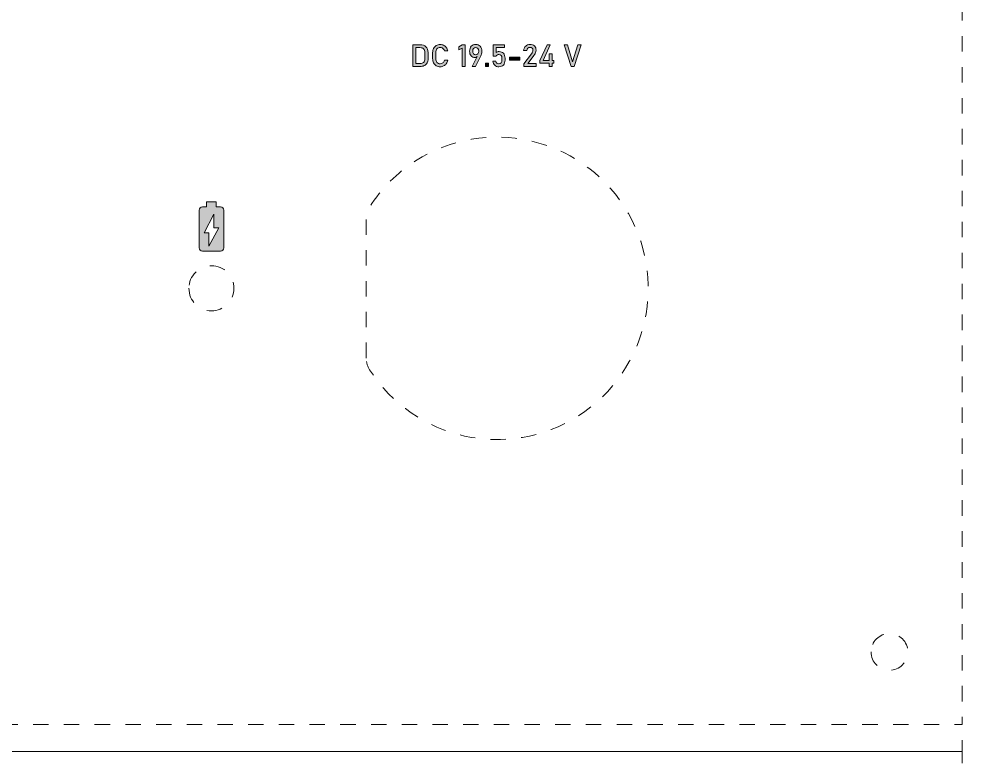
# Model space of a CAD drawing. Header units: inches. Extents: x 25 to 180, y 78 to 199.
# Drawn here: x 115.4 to 180.3, y 96 to 147.2 of the extents above; entities that cross this region are included whole.
import ezdxf

# ---------------------------------------------------------------- set-up
doc = ezdxf.new("R2010")
doc.units = ezdxf.units.IN
doc.header["$MEASUREMENT"] = 0
for name, pattern in [('AI-Linetype-18', [2.116667, 1.058333, -1.058333]), ('AI-Linetype-19', [2.116667, 1.058333, -1.058333]), ('AI-Linetype-2', [2.112648, 1.056324, -1.056324]), ('AI-Linetype-21', [2.116667, 1.058333, -1.058333]), ('AI-Linetype-3', [2.127778, 1.063889, -1.063889])]:
    doc.linetypes.add(name, pattern=pattern)

# ---------------------------------------------------------------- blocks, each defined once
blk = doc.blocks.new('block 4')
at = {"color": 240, "linetype": 'AI-Linetype-3', "lineweight": 18, "true_color": 0xed1c24}
blk.add_lwpolyline([(180.304, 100.289), (180.304, 197.635)], dxfattribs=at)
at = {"color": 240, "linetype": 'AI-Linetype-2', "lineweight": 18, "true_color": 0xed1c24}
blk.add_lwpolyline([(31.89, 98.696), (179.247, 98.696)], dxfattribs=at)
at = {"color": 240, "lineweight": 18, "true_color": 0xed1c24}
blk.add_lwpolyline([(179.775, 98.696), (180.304, 98.696), (180.304, 99.225)], dxfattribs=at)
blk = doc.blocks.new('block 3')
blk.add_blockref('block 4', (0, 0))
blk = doc.blocks.new('block 2')
blk.add_blockref('block 3', (0, 0))
blk = doc.blocks.new('block 35')
at = {"color": 240, "linetype": 'AI-Linetype-18', "lineweight": 18, "true_color": 0xed1c24}
blk.add_open_spline([(174.04, 103.696), (174.04, 104.394), (174.606, 104.96), (175.304, 104.96), (176.003, 104.96), (176.569, 104.394), (176.569, 103.696), (176.569, 102.997), (176.003, 102.431), (175.304, 102.431), (174.606, 102.431), (174.04, 102.997), (174.04, 103.696), (174.04, 103.696), (174.04, 103.696), (174.04, 103.696)], degree=3, knots=[0, 0, 0, 0, 1, 1, 1, 2, 2, 2, 3, 3, 3, 4, 4, 4, 5, 5, 5, 5], dxfattribs=at)
blk = doc.blocks.new('block 36')
at = {"color": 240, "linetype": 'AI-Linetype-19', "lineweight": 18, "true_color": 0xed1c24}
blk.add_open_spline([(139.304, 123.904), (139.304, 123.618), (139.386, 123.338), (139.54, 123.097), (142.632, 118.256), (149.063, 116.839), (153.903, 119.932), (158.744, 123.024), (160.161, 129.455), (157.068, 134.295), (153.976, 139.135), (147.545, 140.552), (142.705, 137.46), (141.433, 136.647), (140.353, 135.567), (139.54, 134.295), (139.386, 134.054), (139.304, 133.774), (139.304, 133.487), (139.304, 133.487), (139.304, 123.904), (139.304, 123.904)], degree=3, knots=[0, 0, 0, 0, 1, 1, 1, 2, 2, 2, 3, 3, 3, 4, 4, 4, 5, 5, 5, 6, 6, 6, 7, 7, 7, 7], dxfattribs=at)
blk = doc.blocks.new('block 38')
at = {"color": 240, "linetype": 'AI-Linetype-21', "lineweight": 18, "true_color": 0xed1c24}
blk.add_open_spline([(127.104, 128.696), (127.104, 129.552), (127.798, 130.246), (128.654, 130.246), (129.51, 130.246), (130.204, 129.552), (130.204, 128.696), (130.204, 127.84), (129.51, 127.146), (128.654, 127.146), (127.798, 127.146), (127.104, 127.84), (127.104, 128.696), (127.104, 128.696), (127.104, 128.696), (127.104, 128.696)], degree=3, knots=[0, 0, 0, 0, 1, 1, 1, 2, 2, 2, 3, 3, 3, 4, 4, 4, 5, 5, 5, 5], dxfattribs=at)

msp = doc.modelspace()

# ---------------------------------------------------------------- hatches: boundary and pattern name
at = {"true_color": 0x231f20}
h = msp.add_hatch(color=250, dxfattribs=at)
h.dxf.hatch_style = 2
edge = h.paths.add_edge_path()
edge.add_spline(control_points=[(143.414, 145.305), (143.315, 145.399), (143.174, 145.446), (142.993, 145.446), (142.993, 145.446), (142.728, 145.446), (142.728, 145.446), (142.728, 145.446), (142.66, 145.446), (142.66, 145.446), (142.66, 145.446), (142.517, 145.446), (142.517, 145.446), (142.517, 145.446), (142.517, 143.946), (142.517, 143.946), (142.517, 143.946), (142.66, 143.946), (142.66, 143.946), (142.66, 143.946), (142.728, 143.946), (142.728, 143.946), (142.728, 143.946), (142.992, 143.946), (142.992, 143.946), (143.113, 143.946), (143.216, 143.967), (143.301, 144.009), (143.387, 144.052), (143.452, 144.113), (143.496, 144.193), (143.541, 144.273), (143.563, 144.37), (143.563, 144.483), (143.563, 144.483), (143.563, 144.908), (143.563, 144.908), (143.563, 145.079), (143.514, 145.211), (143.414, 145.305)], knot_values=[0, 0, 0, 0, 1, 1, 1, 2, 2, 2, 3, 3, 3, 4, 4, 4, 5, 5, 5, 6, 6, 6, 7, 7, 7, 8, 8, 8, 9, 9, 9, 10, 10, 10, 11, 11, 11, 12, 12, 12, 13, 13, 13, 13], degree=3, periodic=1)
edge = h.paths.add_edge_path()
edge.add_spline(control_points=[(143.348, 144.475), (143.348, 144.371), (143.317, 144.29), (143.256, 144.232), (143.196, 144.175), (143.11, 144.146), (142.999, 144.146), (142.999, 144.146), (142.728, 144.146), (142.728, 144.146), (142.728, 144.146), (142.728, 145.246), (142.728, 145.246), (142.728, 145.246), (142.999, 145.246), (142.999, 145.246), (143.11, 145.246), (143.196, 145.217), (143.256, 145.16), (143.317, 145.102), (143.348, 145.021), (143.348, 144.917), (143.348, 144.917), (143.348, 144.475), (143.348, 144.475)], knot_values=[0, 0, 0, 0, 1, 1, 1, 2, 2, 2, 3, 3, 3, 4, 4, 4, 5, 5, 5, 6, 6, 6, 7, 7, 7, 8, 8, 8, 8], degree=3, periodic=1)
h = msp.add_hatch(color=250, dxfattribs=at)
h.dxf.hatch_style = 2
edge = h.paths.add_edge_path()
edge.add_spline(control_points=[(144.813, 144.142), (144.861, 144.209), (144.894, 144.287), (144.912, 144.376), (144.912, 144.376), (144.696, 144.376), (144.696, 144.376), (144.676, 144.298), (144.637, 144.239), (144.579, 144.198), (144.522, 144.156), (144.46, 144.136), (144.395, 144.136), (144.303, 144.136), (144.229, 144.168), (144.172, 144.233), (144.116, 144.297), (144.088, 144.383), (144.088, 144.49), (144.088, 144.49), (144.088, 144.901), (144.088, 144.901), (144.088, 145.008), (144.116, 145.094), (144.172, 145.159), (144.229, 145.224), (144.303, 145.256), (144.395, 145.256), (144.439, 145.256), (144.481, 145.246), (144.523, 145.226), (144.564, 145.206), (144.6, 145.178), (144.631, 145.142), (144.661, 145.106), (144.683, 145.064), (144.696, 145.016), (144.696, 145.016), (144.912, 145.016), (144.912, 145.016), (144.894, 145.105), (144.862, 145.183), (144.813, 145.25), (144.765, 145.317), (144.704, 145.368), (144.633, 145.406), (144.561, 145.443), (144.481, 145.461), (144.395, 145.461), (144.29, 145.461), (144.199, 145.438), (144.12, 145.392), (144.042, 145.345), (143.981, 145.28), (143.938, 145.196), (143.894, 145.112), (143.873, 145.014), (143.873, 144.901), (143.873, 144.901), (143.873, 144.49), (143.873, 144.49), (143.873, 144.377), (143.894, 144.279), (143.938, 144.195), (143.981, 144.112), (144.042, 144.046), (144.12, 144), (144.199, 143.954), (144.29, 143.93), (144.395, 143.93), (144.481, 143.93), (144.561, 143.949), (144.632, 143.986), (144.704, 144.023), (144.764, 144.075), (144.813, 144.142)], knot_values=[0, 0, 0, 0, 0.352778, 0.352778, 0.352778, 0.705556, 0.705556, 0.705556, 1.058333, 1.058333, 1.058333, 1.411111, 1.411111, 1.411111, 1.763889, 1.763889, 1.763889, 2.116667, 2.116667, 2.116667, 2.469444, 2.469444, 2.469444, 2.822222, 2.822222, 2.822222, 3.175, 3.175, 3.175, 3.527778, 3.527778, 3.527778, 3.880556, 3.880556, 3.880556, 4.233333, 4.233333, 4.233333, 4.586111, 4.586111, 4.586111, 4.938889, 4.938889, 4.938889, 5.291667, 5.291667, 5.291667, 5.644444, 5.644444, 5.644444, 5.997222, 5.997222, 5.997222, 6.35, 6.35, 6.35, 6.702778, 6.702778, 6.702778, 7.055556, 7.055556, 7.055556, 7.408333, 7.408333, 7.408333, 7.761111, 7.761111, 7.761111, 8.113889, 8.113889, 8.113889, 8.466667, 8.466667, 8.466667, 8.819444, 8.819444, 8.819444, 8.819444], degree=3, periodic=0)
edge.add_line((144.813, 144.142), (144.813, 144.142))
h = msp.add_hatch(color=250, dxfattribs=at)
h.dxf.hatch_style = 2
h.paths.add_polyline_path([(145.685, 145.303), (145.685, 145.086), (145.899, 145.217), (145.899, 143.946), (146.109, 143.946), (146.109, 145.446), (145.899, 145.446)])
h = msp.add_hatch(color=250, dxfattribs=at)
h.dxf.hatch_style = 2
edge = h.paths.add_edge_path()
edge.add_spline(control_points=[(147.146, 145.34), (147.073, 145.421), (146.97, 145.461), (146.838, 145.461), (146.705, 145.461), (146.602, 145.421), (146.529, 145.341), (146.455, 145.261), (146.419, 145.148), (146.419, 145.002), (146.419, 145.002), (146.419, 145.001), (146.419, 145.001), (146.419, 144.868), (146.452, 144.762), (146.518, 144.682), (146.584, 144.602), (146.671, 144.562), (146.779, 144.562), (146.825, 144.562), (146.866, 144.569), (146.901, 144.583), (146.921, 144.592), (146.933, 144.61), (146.948, 144.625), (146.948, 144.625), (146.604, 143.946), (146.604, 143.946), (146.604, 143.946), (146.83, 143.946), (146.83, 143.946), (146.83, 143.946), (147.15, 144.589), (147.15, 144.589), (147.185, 144.657), (147.211, 144.726), (147.229, 144.797), (147.247, 144.869), (147.256, 144.935), (147.256, 144.996), (147.256, 144.996), (147.256, 144.997), (147.256, 144.997), (147.256, 145.145), (147.219, 145.259), (147.146, 145.34)], knot_values=[0, 0, 0, 0, 1, 1, 1, 2, 2, 2, 3, 3, 3, 4, 4, 4, 5, 5, 5, 6, 6, 6, 7, 7, 7, 8, 8, 8, 9, 9, 9, 10, 10, 10, 11, 11, 11, 12, 12, 12, 13, 13, 13, 14, 14, 14, 15, 15, 15, 15], degree=3, periodic=1)
edge = h.paths.add_edge_path()
edge.add_spline(control_points=[(147.045, 145.009), (147.045, 144.928), (147.027, 144.865), (146.991, 144.821), (146.955, 144.776), (146.904, 144.754), (146.838, 144.754), (146.771, 144.754), (146.72, 144.776), (146.683, 144.82), (146.647, 144.864), (146.629, 144.927), (146.629, 145.008), (146.629, 145.008), (146.629, 145.009), (146.629, 145.009), (146.629, 145.089), (146.647, 145.151), (146.683, 145.194), (146.72, 145.237), (146.771, 145.259), (146.838, 145.259), (146.904, 145.259), (146.955, 145.237), (146.991, 145.194), (147.027, 145.151), (147.045, 145.09), (147.045, 145.01), (147.045, 145.01), (147.045, 145.009), (147.045, 145.009)], knot_values=[0, 0, 0, 0, 1, 1, 1, 2, 2, 2, 3, 3, 3, 4, 4, 4, 5, 5, 5, 6, 6, 6, 7, 7, 7, 8, 8, 8, 9, 9, 9, 10, 10, 10, 10], degree=3, periodic=1)
h = msp.add_hatch(color=250, dxfattribs=at)
h.dxf.hatch_style = 2
edge = h.paths.add_edge_path()
edge.add_spline(control_points=[(148.854, 144.39), (148.854, 144.39), (148.854, 144.516), (148.854, 144.516), (148.854, 144.662), (148.818, 144.775), (148.746, 144.855), (148.675, 144.935), (148.574, 144.975), (148.443, 144.975), (148.409, 144.975), (148.376, 144.97), (148.344, 144.958), (148.312, 144.946), (148.282, 144.93), (148.256, 144.908), (148.256, 144.908), (148.256, 145.246), (148.256, 145.246), (148.256, 145.246), (148.81, 145.246), (148.81, 145.246), (148.81, 145.246), (148.81, 145.446), (148.81, 145.446), (148.81, 145.446), (148.046, 145.446), (148.046, 145.446), (148.046, 145.446), (148.046, 144.656), (148.046, 144.656), (148.046, 144.656), (148.238, 144.656), (148.238, 144.656), (148.263, 144.693), (148.293, 144.722), (148.326, 144.742), (148.36, 144.763), (148.395, 144.773), (148.432, 144.773), (148.499, 144.773), (148.551, 144.751), (148.588, 144.706), (148.625, 144.661), (148.643, 144.598), (148.643, 144.516), (148.643, 144.516), (148.643, 144.39), (148.643, 144.39), (148.643, 144.309), (148.625, 144.245), (148.588, 144.2), (148.551, 144.155), (148.499, 144.133), (148.432, 144.133), (148.373, 144.133), (148.326, 144.148), (148.289, 144.178), (148.253, 144.209), (148.231, 144.252), (148.223, 144.307), (148.223, 144.307), (148.223, 144.308), (148.223, 144.308), (148.223, 144.308), (148.013, 144.308), (148.013, 144.308), (148.013, 144.308), (148.013, 144.307), (148.013, 144.307), (148.031, 144.187), (148.077, 144.095), (148.15, 144.029), (148.224, 143.963), (148.317, 143.93), (148.432, 143.93), (148.566, 143.93), (148.67, 143.97), (148.743, 144.051), (148.817, 144.131), (148.854, 144.244), (148.854, 144.39)], knot_values=[0, 0, 0, 0, 0.352778, 0.352778, 0.352778, 0.705556, 0.705556, 0.705556, 1.058333, 1.058333, 1.058333, 1.411111, 1.411111, 1.411111, 1.763889, 1.763889, 1.763889, 2.116667, 2.116667, 2.116667, 2.469444, 2.469444, 2.469444, 2.822222, 2.822222, 2.822222, 3.175, 3.175, 3.175, 3.527778, 3.527778, 3.527778, 3.880556, 3.880556, 3.880556, 4.233333, 4.233333, 4.233333, 4.586111, 4.586111, 4.586111, 4.938889, 4.938889, 4.938889, 5.291667, 5.291667, 5.291667, 5.644444, 5.644444, 5.644444, 5.997222, 5.997222, 5.997222, 6.35, 6.35, 6.35, 6.702778, 6.702778, 6.702778, 7.055556, 7.055556, 7.055556, 7.408333, 7.408333, 7.408333, 7.761111, 7.761111, 7.761111, 8.113889, 8.113889, 8.113889, 8.466667, 8.466667, 8.466667, 8.819444, 8.819444, 8.819444, 9.172222, 9.172222, 9.172222, 9.525, 9.525, 9.525, 9.525], degree=3, periodic=0)
edge.add_line((148.854, 144.39), (148.854, 144.39))
h = msp.add_hatch(color=250, dxfattribs=at)
h.dxf.hatch_style = 2
edge = h.paths.add_edge_path()
edge.add_spline(control_points=[(150.999, 144.146), (150.999, 144.146), (150.999, 143.946), (150.999, 143.946), (150.999, 143.946), (150.153, 143.946), (150.153, 143.946), (150.153, 143.946), (150.153, 144.128), (150.153, 144.128), (150.153, 144.128), (150.676, 144.826), (150.676, 144.826), (150.707, 144.866), (150.73, 144.907), (150.747, 144.95), (150.764, 144.992), (150.772, 145.032), (150.772, 145.07), (150.772, 145.07), (150.772, 145.072), (150.772, 145.072), (150.772, 145.132), (150.755, 145.179), (150.72, 145.212), (150.685, 145.245), (150.635, 145.261), (150.57, 145.261), (150.51, 145.261), (150.46, 145.243), (150.422, 145.207), (150.384, 145.171), (150.361, 145.12), (150.352, 145.054), (150.352, 145.054), (150.352, 145.053), (150.352, 145.053), (150.352, 145.053), (150.135, 145.053), (150.135, 145.053), (150.135, 145.053), (150.135, 145.054), (150.135, 145.054), (150.153, 145.183), (150.2, 145.283), (150.276, 145.355), (150.352, 145.426), (150.449, 145.461), (150.568, 145.461), (150.703, 145.461), (150.807, 145.427), (150.881, 145.359), (150.954, 145.291), (150.991, 145.195), (150.991, 145.07), (150.991, 145.07), (150.991, 145.069), (150.991, 145.069), (150.991, 145.016), (150.98, 144.961), (150.958, 144.903), (150.936, 144.845), (150.905, 144.789), (150.866, 144.736), (150.866, 144.736), (150.432, 144.146), (150.432, 144.146), (150.432, 144.146), (150.999, 144.146), (150.999, 144.146)], knot_values=[0, 0, 0, 0, 0.352778, 0.352778, 0.352778, 0.705556, 0.705556, 0.705556, 1.058333, 1.058333, 1.058333, 1.411111, 1.411111, 1.411111, 1.763889, 1.763889, 1.763889, 2.116667, 2.116667, 2.116667, 2.469444, 2.469444, 2.469444, 2.822222, 2.822222, 2.822222, 3.175, 3.175, 3.175, 3.527778, 3.527778, 3.527778, 3.880556, 3.880556, 3.880556, 4.233333, 4.233333, 4.233333, 4.586111, 4.586111, 4.586111, 4.938889, 4.938889, 4.938889, 5.291667, 5.291667, 5.291667, 5.644444, 5.644444, 5.644444, 5.997222, 5.997222, 5.997222, 6.35, 6.35, 6.35, 6.702778, 6.702778, 6.702778, 7.055556, 7.055556, 7.055556, 7.408333, 7.408333, 7.408333, 7.761111, 7.761111, 7.761111, 8.113889, 8.113889, 8.113889, 8.113889], degree=3, periodic=0)
edge.add_line((150.999, 144.146), (150.999, 144.146))
h = msp.add_hatch(color=250, dxfattribs=at)
h.dxf.hatch_style = 2
h.paths.add_polyline_path([(152.211, 144.371), (152.099, 144.371), (152.099, 144.828), (151.894, 144.828), (151.894, 144.371), (151.476, 144.371), (151.967, 145.445), (151.75, 145.445), (151.247, 144.358), (151.247, 144.176), (151.894, 144.176), (151.894, 143.945), (152.099, 143.945), (152.099, 144.176), (152.211, 144.176)])
h = msp.add_hatch(color=250, dxfattribs=at)
h.dxf.hatch_style = 2
h.paths.add_polyline_path([(154.091, 145.446), (153.602, 143.946), (153.402, 143.946), (152.913, 145.446), (153.142, 145.446), (153.502, 144.27), (153.862, 145.446)])
h = msp.add_hatch(color=250, dxfattribs=at)
h.dxf.hatch_style = 2
h.paths.add_polyline_path([(147.729, 144.167), (147.729, 143.946), (147.508, 143.946), (147.508, 144.167)])
h = msp.add_hatch(color=250, dxfattribs=at)
h.dxf.hatch_style = 2
h.paths.add_polyline_path([(149.867, 144.383), (149.173, 144.383), (149.173, 144.583), (149.867, 144.583)])
h = msp.add_hatch(color=250, dxfattribs=at)
h.dxf.hatch_style = 2
edge = h.paths.add_edge_path()
edge.add_spline(control_points=[(129.274, 134.3), (129.274, 134.3), (128.992, 134.3), (128.992, 134.3), (128.992, 134.3), (128.992, 134.638), (128.992, 134.638), (128.992, 134.638), (128.315, 134.638), (128.315, 134.638), (128.315, 134.638), (128.315, 134.3), (128.315, 134.3), (128.315, 134.3), (128.032, 134.3), (128.032, 134.3), (127.908, 134.3), (127.807, 134.198), (127.807, 134.074), (127.807, 134.074), (127.807, 131.478), (127.807, 131.478), (127.807, 131.353), (127.908, 131.252), (128.032, 131.252), (128.032, 131.252), (129.274, 131.252), (129.274, 131.252), (129.398, 131.252), (129.499, 131.354), (129.499, 131.478), (129.499, 131.478), (129.499, 134.074), (129.499, 134.074), (129.5, 134.198), (129.398, 134.3), (129.274, 134.3)], knot_values=[0, 0, 0, 0, 1, 1, 1, 2, 2, 2, 3, 3, 3, 4, 4, 4, 5, 5, 5, 6, 6, 6, 7, 7, 7, 8, 8, 8, 9, 9, 9, 10, 10, 10, 11, 11, 11, 12, 12, 12, 12], degree=3, periodic=1)
h.paths.add_polyline_path([(128.484, 131.59), (128.484, 132.521), (128.145, 132.521), (128.823, 133.792), (128.823, 132.86), (129.161, 132.86)])

# ---------------------------------------------------------------- linework, layer by layer
at = {"lineweight": 0}
for points in [[(145.685, 145.303), (145.685, 145.086), (145.899, 145.217), (145.899, 143.946), (146.109, 143.946), (146.109, 145.446), (145.899, 145.446), (145.685, 145.303)], [(152.211, 144.371), (152.099, 144.371), (152.099, 144.828), (151.894, 144.828), (151.894, 144.371), (151.476, 144.371), (151.967, 145.445), (151.75, 145.445), (151.247, 144.358), (151.247, 144.176), (151.894, 144.176), (151.894, 143.945), (152.099, 143.945), (152.099, 144.176), (152.211, 144.176), (152.211, 144.371)], [(154.091, 145.446), (153.602, 143.946), (153.402, 143.946), (152.913, 145.446), (153.142, 145.446), (153.502, 144.27), (153.862, 145.446), (154.091, 145.446)], [(147.729, 144.167), (147.729, 143.946), (147.508, 143.946), (147.508, 144.167), (147.729, 144.167)], [(149.867, 144.383), (149.173, 144.383), (149.173, 144.583), (149.867, 144.583), (149.867, 144.383)], [(128.484, 131.59), (128.484, 132.521), (128.145, 132.521), (128.823, 133.792), (128.823, 132.86), (129.161, 132.86), (128.484, 131.59)]]:
    msp.add_lwpolyline(points, dxfattribs=at)
at = {"color": 152, "lineweight": 18, "true_color": 0x0066b3}
for points in [[(180.304, 97.626), (180.304, 96.049)], [(30.304, 96.837), (180.304, 96.837)]]:
    msp.add_lwpolyline(points, dxfattribs=at)
at = {"lineweight": 0}
for points, knots in [([(143.414, 145.305), (143.315, 145.399), (143.174, 145.446), (142.993, 145.446), (142.993, 145.446), (142.728, 145.446), (142.728, 145.446), (142.728, 145.446), (142.66, 145.446), (142.66, 145.446), (142.66, 145.446), (142.517, 145.446), (142.517, 145.446), (142.517, 145.446), (142.517, 143.946), (142.517, 143.946), (142.517, 143.946), (142.66, 143.946), (142.66, 143.946), (142.66, 143.946), (142.728, 143.946), (142.728, 143.946), (142.728, 143.946), (142.992, 143.946), (142.992, 143.946), (143.113, 143.946), (143.216, 143.967), (143.301, 144.009), (143.387, 144.052), (143.452, 144.113), (143.496, 144.193), (143.541, 144.273), (143.563, 144.37), (143.563, 144.483), (143.563, 144.483), (143.563, 144.908), (143.563, 144.908), (143.563, 145.079), (143.514, 145.211), (143.414, 145.305)], [0, 0, 0, 0, 1, 1, 1, 2, 2, 2, 3, 3, 3, 4, 4, 4, 5, 5, 5, 6, 6, 6, 7, 7, 7, 8, 8, 8, 9, 9, 9, 10, 10, 10, 11, 11, 11, 12, 12, 12, 13, 13, 13, 13]), ([(144.813, 144.142), (144.861, 144.209), (144.894, 144.287), (144.912, 144.376), (144.912, 144.376), (144.696, 144.376), (144.696, 144.376), (144.676, 144.298), (144.637, 144.239), (144.579, 144.198), (144.522, 144.156), (144.46, 144.136), (144.395, 144.136), (144.303, 144.136), (144.229, 144.168), (144.172, 144.233), (144.116, 144.297), (144.088, 144.383), (144.088, 144.49), (144.088, 144.49), (144.088, 144.901), (144.088, 144.901), (144.088, 145.008), (144.116, 145.094), (144.172, 145.159), (144.229, 145.224), (144.303, 145.256), (144.395, 145.256), (144.439, 145.256), (144.481, 145.246), (144.523, 145.226), (144.564, 145.206), (144.6, 145.178), (144.631, 145.142), (144.661, 145.106), (144.683, 145.064), (144.696, 145.016), (144.696, 145.016), (144.912, 145.016), (144.912, 145.016), (144.894, 145.105), (144.862, 145.183), (144.813, 145.25), (144.765, 145.317), (144.704, 145.368), (144.633, 145.406), (144.561, 145.443), (144.481, 145.461), (144.395, 145.461), (144.29, 145.461), (144.199, 145.438), (144.12, 145.392), (144.042, 145.345), (143.981, 145.28), (143.938, 145.196), (143.894, 145.112), (143.873, 145.014), (143.873, 144.901), (143.873, 144.901), (143.873, 144.49), (143.873, 144.49), (143.873, 144.377), (143.894, 144.279), (143.938, 144.195), (143.981, 144.112), (144.042, 144.046), (144.12, 144), (144.199, 143.954), (144.29, 143.93), (144.395, 143.93), (144.481, 143.93), (144.561, 143.949), (144.632, 143.986), (144.704, 144.023), (144.764, 144.075), (144.813, 144.142)], [0, 0, 0, 0, 1, 1, 1, 2, 2, 2, 3, 3, 3, 4, 4, 4, 5, 5, 5, 6, 6, 6, 7, 7, 7, 8, 8, 8, 9, 9, 9, 10, 10, 10, 11, 11, 11, 12, 12, 12, 13, 13, 13, 14, 14, 14, 15, 15, 15, 16, 16, 16, 17, 17, 17, 18, 18, 18, 19, 19, 19, 20, 20, 20, 21, 21, 21, 22, 22, 22, 23, 23, 23, 24, 24, 24, 25, 25, 25, 25]), ([(147.146, 145.34), (147.073, 145.421), (146.97, 145.461), (146.838, 145.461), (146.705, 145.461), (146.602, 145.421), (146.529, 145.341), (146.455, 145.261), (146.419, 145.148), (146.419, 145.002), (146.419, 145.002), (146.419, 145.001), (146.419, 145.001), (146.419, 144.868), (146.452, 144.762), (146.518, 144.682), (146.584, 144.602), (146.671, 144.562), (146.779, 144.562), (146.825, 144.562), (146.866, 144.569), (146.901, 144.583), (146.921, 144.592), (146.933, 144.61), (146.948, 144.625), (146.948, 144.625), (146.604, 143.946), (146.604, 143.946), (146.604, 143.946), (146.83, 143.946), (146.83, 143.946), (146.83, 143.946), (147.15, 144.589), (147.15, 144.589), (147.185, 144.657), (147.211, 144.726), (147.229, 144.797), (147.247, 144.869), (147.256, 144.935), (147.256, 144.996), (147.256, 144.996), (147.256, 144.997), (147.256, 144.997), (147.256, 145.145), (147.219, 145.259), (147.146, 145.34)], [0, 0, 0, 0, 1, 1, 1, 2, 2, 2, 3, 3, 3, 4, 4, 4, 5, 5, 5, 6, 6, 6, 7, 7, 7, 8, 8, 8, 9, 9, 9, 10, 10, 10, 11, 11, 11, 12, 12, 12, 13, 13, 13, 14, 14, 14, 15, 15, 15, 15]), ([(148.854, 144.39), (148.854, 144.39), (148.854, 144.516), (148.854, 144.516), (148.854, 144.662), (148.818, 144.775), (148.746, 144.855), (148.675, 144.935), (148.574, 144.975), (148.443, 144.975), (148.409, 144.975), (148.376, 144.97), (148.344, 144.958), (148.312, 144.946), (148.282, 144.93), (148.256, 144.908), (148.256, 144.908), (148.256, 145.246), (148.256, 145.246), (148.256, 145.246), (148.81, 145.246), (148.81, 145.246), (148.81, 145.246), (148.81, 145.446), (148.81, 145.446), (148.81, 145.446), (148.046, 145.446), (148.046, 145.446), (148.046, 145.446), (148.046, 144.656), (148.046, 144.656), (148.046, 144.656), (148.238, 144.656), (148.238, 144.656), (148.263, 144.693), (148.293, 144.722), (148.326, 144.742), (148.36, 144.763), (148.395, 144.773), (148.432, 144.773), (148.499, 144.773), (148.551, 144.751), (148.588, 144.706), (148.625, 144.661), (148.643, 144.598), (148.643, 144.516), (148.643, 144.516), (148.643, 144.39), (148.643, 144.39), (148.643, 144.309), (148.625, 144.245), (148.588, 144.2), (148.551, 144.155), (148.499, 144.133), (148.432, 144.133), (148.373, 144.133), (148.326, 144.148), (148.289, 144.178), (148.253, 144.209), (148.231, 144.252), (148.223, 144.307), (148.223, 144.307), (148.223, 144.308), (148.223, 144.308), (148.223, 144.308), (148.013, 144.308), (148.013, 144.308), (148.013, 144.308), (148.013, 144.307), (148.013, 144.307), (148.031, 144.187), (148.077, 144.095), (148.15, 144.029), (148.224, 143.963), (148.317, 143.93), (148.432, 143.93), (148.566, 143.93), (148.67, 143.97), (148.743, 144.051), (148.817, 144.131), (148.854, 144.244), (148.854, 144.39)], [0, 0, 0, 0, 1, 1, 1, 2, 2, 2, 3, 3, 3, 4, 4, 4, 5, 5, 5, 6, 6, 6, 7, 7, 7, 8, 8, 8, 9, 9, 9, 10, 10, 10, 11, 11, 11, 12, 12, 12, 13, 13, 13, 14, 14, 14, 15, 15, 15, 16, 16, 16, 17, 17, 17, 18, 18, 18, 19, 19, 19, 20, 20, 20, 21, 21, 21, 22, 22, 22, 23, 23, 23, 24, 24, 24, 25, 25, 25, 26, 26, 26, 27, 27, 27, 27]), ([(150.999, 144.146), (150.999, 144.146), (150.999, 143.946), (150.999, 143.946), (150.999, 143.946), (150.153, 143.946), (150.153, 143.946), (150.153, 143.946), (150.153, 144.128), (150.153, 144.128), (150.153, 144.128), (150.676, 144.826), (150.676, 144.826), (150.707, 144.866), (150.73, 144.907), (150.747, 144.95), (150.764, 144.992), (150.772, 145.032), (150.772, 145.07), (150.772, 145.07), (150.772, 145.072), (150.772, 145.072), (150.772, 145.132), (150.755, 145.179), (150.72, 145.212), (150.685, 145.245), (150.635, 145.261), (150.57, 145.261), (150.51, 145.261), (150.46, 145.243), (150.422, 145.207), (150.384, 145.171), (150.361, 145.12), (150.352, 145.054), (150.352, 145.054), (150.352, 145.053), (150.352, 145.053), (150.352, 145.053), (150.135, 145.053), (150.135, 145.053), (150.135, 145.053), (150.135, 145.054), (150.135, 145.054), (150.153, 145.183), (150.2, 145.283), (150.276, 145.355), (150.352, 145.426), (150.449, 145.461), (150.568, 145.461), (150.703, 145.461), (150.807, 145.427), (150.881, 145.359), (150.954, 145.291), (150.991, 145.195), (150.991, 145.07), (150.991, 145.07), (150.991, 145.069), (150.991, 145.069), (150.991, 145.016), (150.98, 144.961), (150.958, 144.903), (150.936, 144.845), (150.905, 144.789), (150.866, 144.736), (150.866, 144.736), (150.432, 144.146), (150.432, 144.146), (150.432, 144.146), (150.999, 144.146), (150.999, 144.146)], [0, 0, 0, 0, 1, 1, 1, 2, 2, 2, 3, 3, 3, 4, 4, 4, 5, 5, 5, 6, 6, 6, 7, 7, 7, 8, 8, 8, 9, 9, 9, 10, 10, 10, 11, 11, 11, 12, 12, 12, 13, 13, 13, 14, 14, 14, 15, 15, 15, 16, 16, 16, 17, 17, 17, 18, 18, 18, 19, 19, 19, 20, 20, 20, 21, 21, 21, 22, 22, 22, 23, 23, 23, 23]), ([(143.348, 144.475), (143.348, 144.371), (143.317, 144.29), (143.256, 144.232), (143.196, 144.175), (143.11, 144.146), (142.999, 144.146), (142.999, 144.146), (142.728, 144.146), (142.728, 144.146), (142.728, 144.146), (142.728, 145.246), (142.728, 145.246), (142.728, 145.246), (142.999, 145.246), (142.999, 145.246), (143.11, 145.246), (143.196, 145.217), (143.256, 145.16), (143.317, 145.102), (143.348, 145.021), (143.348, 144.917), (143.348, 144.917), (143.348, 144.475), (143.348, 144.475)], [0, 0, 0, 0, 1, 1, 1, 2, 2, 2, 3, 3, 3, 4, 4, 4, 5, 5, 5, 6, 6, 6, 7, 7, 7, 8, 8, 8, 8]), ([(147.045, 145.009), (147.045, 144.928), (147.027, 144.865), (146.991, 144.821), (146.955, 144.776), (146.904, 144.754), (146.838, 144.754), (146.771, 144.754), (146.72, 144.776), (146.683, 144.82), (146.647, 144.864), (146.629, 144.927), (146.629, 145.008), (146.629, 145.008), (146.629, 145.009), (146.629, 145.009), (146.629, 145.089), (146.647, 145.151), (146.683, 145.194), (146.72, 145.237), (146.771, 145.259), (146.838, 145.259), (146.904, 145.259), (146.955, 145.237), (146.991, 145.194), (147.027, 145.151), (147.045, 145.09), (147.045, 145.01), (147.045, 145.01), (147.045, 145.009), (147.045, 145.009)], [0, 0, 0, 0, 1, 1, 1, 2, 2, 2, 3, 3, 3, 4, 4, 4, 5, 5, 5, 6, 6, 6, 7, 7, 7, 8, 8, 8, 9, 9, 9, 10, 10, 10, 10]), ([(129.274, 134.3), (129.274, 134.3), (128.992, 134.3), (128.992, 134.3), (128.992, 134.3), (128.992, 134.638), (128.992, 134.638), (128.992, 134.638), (128.315, 134.638), (128.315, 134.638), (128.315, 134.638), (128.315, 134.3), (128.315, 134.3), (128.315, 134.3), (128.032, 134.3), (128.032, 134.3), (127.908, 134.3), (127.807, 134.198), (127.807, 134.074), (127.807, 134.074), (127.807, 131.478), (127.807, 131.478), (127.807, 131.353), (127.908, 131.252), (128.032, 131.252), (128.032, 131.252), (129.274, 131.252), (129.274, 131.252), (129.398, 131.252), (129.499, 131.354), (129.499, 131.478), (129.499, 131.478), (129.499, 134.074), (129.499, 134.074), (129.5, 134.198), (129.398, 134.3), (129.274, 134.3)], [0, 0, 0, 0, 1, 1, 1, 2, 2, 2, 3, 3, 3, 4, 4, 4, 5, 5, 5, 6, 6, 6, 7, 7, 7, 8, 8, 8, 9, 9, 9, 10, 10, 10, 11, 11, 11, 12, 12, 12, 12])]:
    msp.add_open_spline(points, degree=3, knots=knots, dxfattribs=at)

# ---------------------------------------------------------------- block references
for name in ['block 2', 'block 36', 'block 38', 'block 35']:
    msp.add_blockref(name, (0, 0))

doc.saveas('drawing.dxf')
